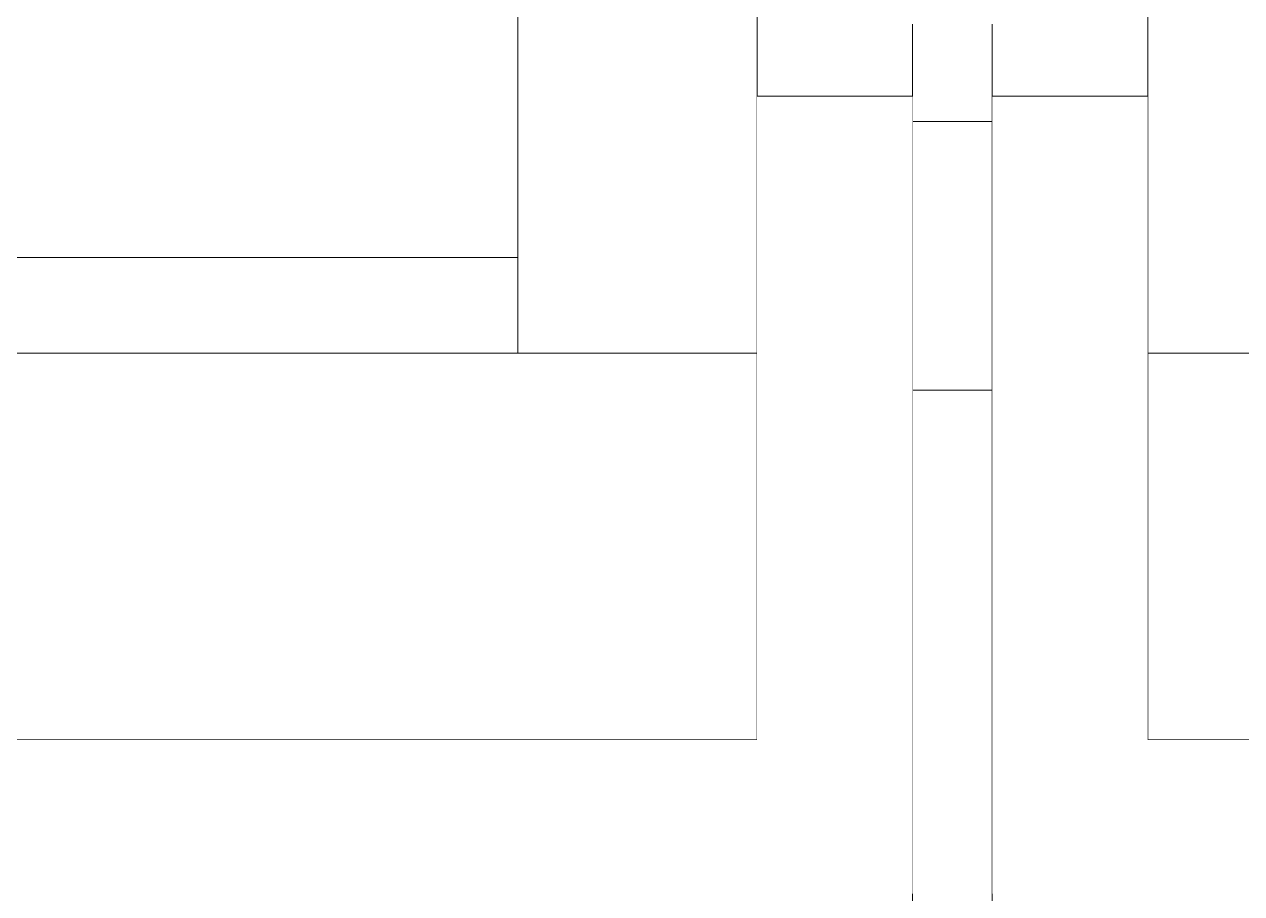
# Model space of a CAD drawing. Header units: millimetres. Extents: x -46169 to 237885, y -84465 to 18123.
# Drawn here: x 232374 to 232526.7, y -80715.1 to -80606.1 of the extents above; entities that cross this region are included whole.
import ezdxf

# ---------------------------------------------------------------- set-up
doc = ezdxf.new("R2010")
doc.units = ezdxf.units.MM
doc.header["$MEASUREMENT"] = 0
doc.linetypes.add('Wipeout_Contour', pattern=[1000, 0, -1000])
doc.layers.add('New_A-20-M_Floor_Slab', color=7, linetype='Continuous')
doc.layers.add('New_A-35-M_FFE_Fixed', color=7, linetype='Continuous')
for name, color, linetype, lineweight in [('New_A-20-M_Floor_Slab_Pen_No__89', 8, 'Continuous', 20), ('New_A-35-M_FFE_Fixed_Pen_No__1', 7, 'Continuous', 13), ('New_A-35-M_FFE_Fixed_Pen_No__93', 8, 'Continuous', 13)]:
    doc.layers.add(name, color=color, linetype=linetype, lineweight=lineweight)

# ---------------------------------------------------------------- blocks, each defined once
blk = doc.blocks.new('Section Elem_266_4', base_point=(208268.76, -84332.61))
at = {"color": 254, "linetype": 'Wipeout_Contour', "lineweight": 0, "ltscale": 43042086.18620662}
blk.add_wipeout([(222238.62, -80784.11), (222303.32, -80784.11), (222303.32, -80953.11), (233391.17, -80953.11), (233391.17, -80952.86), (233326.46, -80952.86), (233326.46, -80783.86), (233391.17, -80783.86), (233391.17, -80715.11), (233320.44, -80715.11), (233320.44, -80952.36), (233285.44, -80952.36), (233285.44, -80942.36), (233310.44, -80942.36), (233310.44, -80715.11), (233045.44, -80715.11), (233045.44, -80952.36), (233010.44, -80952.36), (233010.44, -80942.36), (233035.44, -80942.36), (233035.44, -80715.11), (232495.44, -80715.11), (232495.44, -80942.36), (232520.94, -80942.36), (232520.94, -80952.36), (232459.94, -80952.36), (232459.94, -80942.36), (232485.44, -80942.36), (232485.44, -80715.11), (231945.44, -80715.11), (231945.44, -80942.36), (231970.44, -80942.36), (231970.44, -80952.36), (231909.94, -80952.36), (231909.94, -80942.36), (231935.44, -80942.36), (231935.44, -80715.11), (231395.44, -80715.11), (231395.44, -80942.36), (231420.44, -80942.36), (231420.44, -80952.36), (231359.94, -80952.36), (231359.94, -80942.36), (231385.44, -80942.36), (231385.44, -80715.11), (230845.44, -80715.11), (230845.44, -80942.36), (230870.44, -80942.36), (230870.44, -80952.36), (230809.94, -80952.36), (230809.94, -80942.36), (230835.44, -80942.36), (230835.44, -80715.11), (230295.44, -80715.11), (230295.44, -80942.36), (230320.44, -80942.36), (230320.44, -80952.36), (230259.94, -80952.36), (230259.94, -80942.36), (230285.44, -80942.36), (230285.44, -80715.11), (229745.44, -80715.11), (229745.44, -80942.36), (229770.44, -80942.36), (229770.44, -80952.36), (229710.44, -80952.36), (229710.44, -80942.36), (229735.44, -80942.36), (229735.44, -80715.11), (229195.44, -80715.11), (229195.44, -80942.36), (229220.94, -80942.36), (229220.94, -80952.36), (229159.94, -80952.36), (229159.94, -80942.36), (229185.44, -80942.36), (229185.44, -80715.11), (228645.44, -80715.11), (228645.44, -80942.36), (228670.44, -80942.36), (228670.44, -80952.36), (228610.44, -80952.36), (228610.44, -80942.36), (228635.44, -80942.36), (228635.44, -80715.11), (228095.44, -80715.11), (228095.44, -80942.36), (228120.94, -80942.36), (228120.94, -80952.36), (228059.94, -80952.36), (228059.94, -80942.36), (228085.44, -80942.36), (228085.44, -80715.11), (227545.44, -80715.11), (227545.44, -80942.36), (227570.44, -80942.36), (227570.44, -80952.36), (227510.44, -80952.36), (227510.44, -80942.36), (227535.44, -80942.36), (227535.44, -80715.11), (226995.44, -80715.11), (226995.44, -80942.36), (227020.94, -80942.36), (227020.94, -80952.36), (226959.94, -80952.36), (226959.94, -80942.36), (226985.44, -80942.36), (226985.44, -80715.11), (226445.44, -80715.11), (226445.44, -80942.36), (226470.44, -80942.36), (226470.44, -80952.36), (226409.94, -80952.36), (226409.94, -80942.36), (226435.44, -80942.36), (226435.44, -80715.11), (225895.44, -80715.11), (225895.44, -80942.36), (225920.44, -80942.36), (225920.44, -80952.36), (225860.44, -80952.36), (225860.44, -80942.36), (225885.44, -80942.36), (225885.44, -80715.11), (225345.44, -80715.11), (225345.44, -80942.36), (225370.94, -80942.36), (225370.94, -80952.36), (225309.94, -80952.36), (225309.94, -80942.36), (225335.44, -80942.36), (225335.44, -80715.11), (224795.44, -80715.11), (224795.44, -80942.36), (224820.44, -80942.36), (224820.44, -80952.36), (224760.44, -80952.36), (224760.44, -80942.36), (224785.44, -80942.36), (224785.44, -80715.11), (224245.44, -80715.11), (224245.44, -80942.36), (224270.94, -80942.36), (224270.94, -80952.36), (224209.94, -80952.36), (224209.94, -80942.36), (224235.44, -80942.36), (224235.44, -80715.11), (223695.44, -80715.11), (223695.44, -80942.36), (223720.44, -80942.36), (223720.44, -80952.36), (223660.44, -80952.36), (223660.44, -80942.36), (223685.44, -80942.36), (223685.44, -80715.11), (223145.44, -80715.11), (223145.44, -80942.36), (223170.94, -80942.36), (223170.94, -80952.36), (223109.94, -80952.36), (223109.94, -80942.36), (223135.44, -80942.36), (223135.44, -80715.11), (222595.44, -80715.11), (222595.44, -80942.36), (222620.44, -80942.36), (222620.44, -80952.36), (222585.44, -80952.36), (222585.44, -80715.11), (222320.44, -80715.11), (222320.44, -80942.36), (222345.44, -80942.36), (222345.44, -80952.36), (222310.44, -80952.36), (222310.44, -80715.11), (222238.62, -80715.11)], dxfattribs=at).dxf.layer = 'New_A-20-M_Floor_Slab'
blk = doc.blocks.new('Section Elem_269_4', base_point=(208268.76, -84332.61))
at = {"color": 254, "linetype": 'Wipeout_Contour', "lineweight": 0, "ltscale": 3936696.176964242}
blk.add_wipeout([(232465.94, -80520.4), (232465.94, -80549.04), (232471.94, -80549.04), (232471.94, -80601.62), (232465.94, -80601.62), (232465.94, -80615.11), (232485.44, -80615.11), (232485.44, -80599.29), (232482.44, -80599.29), (232482.44, -80601.65), (232472.75, -80601.65), (232472.75, -80549.01), (232482.44, -80549.01), (232482.44, -80551.38), (232485.44, -80551.38), (232485.44, -80520.4)], dxfattribs=at).dxf.layer = 'New_A-20-M_Floor_Slab'
at = {"color": 254, "linetype": 'Wipeout_Contour', "lineweight": 0, "ltscale": 3937117.722611924}
blk.add_wipeout([(232495.44, -80599.29), (232495.44, -80615.11), (232514.94, -80615.11), (232514.94, -80601.62), (232508.94, -80601.62), (232508.94, -80549.04), (232514.94, -80549.04), (232514.94, -80520.4), (232495.44, -80520.4), (232495.44, -80551.38), (232498.44, -80551.38), (232498.44, -80549.01), (232508.12, -80549.01), (232508.12, -80601.65), (232498.44, -80601.65), (232498.44, -80599.29)], dxfattribs=at).dxf.layer = 'New_A-20-M_Floor_Slab'
blk = doc.blocks.new('Section Elem_273_4', base_point=(208268.76, -84332.61))
at = {"layer": 'New_A-35-M_FFE_Fixed_Pen_No__93', "linetype": 'Continuous'}
for p, q in [((232485.44, -80618.27), (232485.44, -80618.27)), ((232485.44, -80651.97), (232485.44, -80651.97))]:
    blk.add_line(p, q, dxfattribs=at)
at = {"color": 254, "linetype": 'Wipeout_Contour', "lineweight": 0, "ltscale": 984378.459856}
blk.add_wipeout([(232514.94, -80503.33), (232514.94, -80647.33), (232544.94, -80647.33), (232544.94, -80503.33)], dxfattribs=at).dxf.layer = 'New_A-35-M_FFE_Fixed'
at = {"color": 254, "linetype": 'Wipeout_Contour', "lineweight": 0, "ltscale": 984270.319014}
blk.add_wipeout([(232485.44, -80606.1), (232485.44, -80607.43), (232495.44, -80607.43), (232495.44, -80606.1)], dxfattribs=at).dxf.layer = 'New_A-35-M_FFE_Fixed'
at = {"color": 254, "linetype": 'Wipeout_Contour', "lineweight": 0, "ltscale": 1478075.706794569}
blk.add_wipeout([(233015.94, -80647.33), (232985.94, -80647.33), (232544.94, -80647.33), (232514.94, -80647.33), (232514.94, -80695.83), (233015.94, -80695.83)], dxfattribs=at).dxf.layer = 'New_A-35-M_FFE_Fixed'
at = {"layer": 'New_A-35-M_FFE_Fixed_Pen_No__93', "linetype": 'Continuous'}
for p, q in [((232514.94, -80647.33), (232514.94, -80503.33)), ((232544.94, -80647.33), (232514.94, -80647.33)), ((232514.94, -80695.83), (232514.94, -80647.33)), ((232514.94, -80695.83), (233015.94, -80695.83))]:
    blk.add_line(p, q, dxfattribs=at)
blk = doc.blocks.new('Section Elem_281_4', base_point=(208268.76, -84332.61))
at = {"color": 254, "linetype": 'Wipeout_Contour', "lineweight": 0, "ltscale": 984079.883565}
blk.add_wipeout([(232465.94, -80503.33), (232435.94, -80503.33), (232435.94, -80647.33), (232465.94, -80647.33)], dxfattribs=at).dxf.layer = 'New_A-35-M_FFE_Fixed'
at = {"color": 254, "linetype": 'Wipeout_Contour', "lineweight": 0, "ltscale": 984271.524183}
blk.add_wipeout([(232485.44, -80607.43), (232485.44, -80607.94), (232495.44, -80607.94), (232495.44, -80607.43)], dxfattribs=at).dxf.layer = 'New_A-35-M_FFE_Fixed'
at = {"color": 254, "linetype": 'Wipeout_Contour', "lineweight": 0, "ltscale": 984275.384487}
blk.add_wipeout([(232495.44, -80611.52), (232495.44, -80609.75), (232485.44, -80609.75), (232485.44, -80611.52)], dxfattribs=at).dxf.layer = 'New_A-35-M_FFE_Fixed'
at = {"color": 254, "linetype": 'Wipeout_Contour', "lineweight": 0, "ltscale": 984284.32193}
blk.add_wipeout([(232485.44, -80618.27), (232495.44, -80618.27), (232495.44, -80616.64), (232485.44, -80616.64)], dxfattribs=at).dxf.layer = 'New_A-35-M_FFE_Fixed'
at = {"color": 254, "linetype": 'Wipeout_Contour', "lineweight": 0, "ltscale": 984318.303385}
blk.add_wipeout([(232495.44, -80646.23), (232495.44, -80640.54), (232485.44, -80640.54), (232485.44, -80646.23)], dxfattribs=at).dxf.layer = 'New_A-35-M_FFE_Fixed'
at = {"color": 254, "linetype": 'Wipeout_Contour', "lineweight": 0, "ltscale": 984273.040611}
blk.add_wipeout([(232485.44, -80609.75), (232495.44, -80609.75), (232495.44, -80607.94), (232485.44, -80607.94)], dxfattribs=at).dxf.layer = 'New_A-35-M_FFE_Fixed'
at = {"color": 254, "linetype": 'Wipeout_Contour', "lineweight": 0, "ltscale": 984282.153333}
blk.add_wipeout([(232495.44, -80616.64), (232495.44, -80614.96), (232485.44, -80614.96), (232485.44, -80616.64)], dxfattribs=at).dxf.layer = 'New_A-35-M_FFE_Fixed'
at = {"color": 254, "linetype": 'Wipeout_Contour', "lineweight": 0, "ltscale": 984286.39888}
blk.add_wipeout([(232495.44, -80619.81), (232495.44, -80618.27), (232485.44, -80618.27), (232485.44, -80619.81)], dxfattribs=at).dxf.layer = 'New_A-35-M_FFE_Fixed'
at = {"color": 254, "linetype": 'Wipeout_Contour', "lineweight": 0, "ltscale": 984311.024487}
blk.add_wipeout([(232495.44, -80640.54), (232495.44, -80635.12), (232485.44, -80635.12), (232485.44, -80640.54)], dxfattribs=at).dxf.layer = 'New_A-35-M_FFE_Fixed'
at = {"color": 254, "linetype": 'Wipeout_Contour', "lineweight": 0, "ltscale": 984325.796667}
blk.add_wipeout([(232495.44, -80651.97), (232495.44, -80646.23), (232485.44, -80646.23), (232485.44, -80651.97)], dxfattribs=at).dxf.layer = 'New_A-35-M_FFE_Fixed'
at = {"color": 254, "linetype": 'Wipeout_Contour', "lineweight": 0, "ltscale": 1474958.02536879}
blk.add_wipeout([(231964.94, -80647.33), (231964.94, -80695.83), (232465.94, -80695.83), (232465.94, -80647.33), (232435.94, -80647.33), (231994.94, -80647.33)], dxfattribs=at).dxf.layer = 'New_A-35-M_FFE_Fixed'
at = {"layer": 'New_A-35-M_FFE_Fixed_Pen_No__1', "linetype": 'Continuous'}
for p, q in [((232465.94, -80647.33), (232465.94, -80503.33)), ((232485.44, -80607.94), (232485.44, -80606.1)), ((232495.44, -80607.94), (232495.44, -80606.1)), ((232485.44, -80609.75), (232485.44, -80607.94)), ((232495.44, -80609.75), (232495.44, -80607.94)), ((232485.44, -80618.27), (232485.44, -80616.64)), ((232495.44, -80618.27), (232495.44, -80616.64)), ((232495.44, -80618.27), (232485.44, -80618.27)), ((232485.44, -80646.23), (232485.44, -80640.54)), ((232495.44, -80646.23), (232495.44, -80640.54)), ((232465.94, -80695.83), (232465.94, -80647.33)), ((232465.94, -80695.83), (231964.94, -80695.83))]:
    blk.add_line(p, q, dxfattribs=at)
at = {"color": 254, "linetype": 'Wipeout_Contour', "lineweight": 0, "ltscale": 984279.940876}
blk.add_wipeout([(232495.44, -80613.26), (232485.44, -80613.26), (232485.44, -80614.96), (232495.44, -80614.96)], dxfattribs=at).dxf.layer = 'New_A-35-M_FFE_Fixed'
at = {"color": 254, "linetype": 'Wipeout_Contour', "lineweight": 0, "ltscale": 984304.22738}
blk.add_wipeout([(232495.44, -80635.12), (232495.44, -80630.17), (232485.44, -80630.17), (232485.44, -80635.12)], dxfattribs=at).dxf.layer = 'New_A-35-M_FFE_Fixed'
at = {"color": 254, "linetype": 'Wipeout_Contour', "lineweight": 0, "ltscale": 983276.466535}
blk.add_wipeout([(231994.94, -80647.33), (232435.94, -80647.33), (232435.94, -80635.33), (231994.94, -80635.33)], dxfattribs=at).dxf.layer = 'New_A-35-M_FFE_Fixed'
at = {"color": 254, "linetype": 'Wipeout_Contour', "lineweight": 0, "ltscale": 984482.2782}
blk.add_wipeout([(232495.44, -80651.97), (232485.44, -80651.97), (232485.44, -80884.65), (232495.44, -80884.65)], dxfattribs=at).dxf.layer = 'New_A-35-M_FFE_Fixed'
at = {"layer": 'New_A-35-M_FFE_Fixed_Pen_No__1', "linetype": 'Continuous'}
for p, q in [((232485.44, -80616.64), (232485.44, -80614.96)), ((232495.44, -80616.64), (232495.44, -80614.96)), ((232485.44, -80640.54), (232485.44, -80635.12)), ((232495.44, -80640.54), (232495.44, -80635.12)), ((232485.44, -80651.97), (232485.44, -80646.23)), ((232495.44, -80651.97), (232495.44, -80646.23)), ((232435.94, -80647.33), (231994.94, -80647.33)), ((232435.94, -80647.33), (232465.94, -80647.33)), ((232495.44, -80651.97), (232485.44, -80651.97)), ((232485.44, -80884.65), (232485.44, -80651.97)), ((232495.44, -80884.65), (232495.44, -80651.97))]:
    blk.add_line(p, q, dxfattribs=at)
at = {"color": 254, "linetype": 'Wipeout_Contour', "lineweight": 0, "ltscale": 983182.0568}
blk.add_wipeout([(231994.94, -80635.33), (232435.94, -80635.33), (232435.94, -80503.33), (231994.94, -80503.33)], dxfattribs=at).dxf.layer = 'New_A-35-M_FFE_Fixed'
at = {"color": 254, "linetype": 'Wipeout_Contour', "lineweight": 0, "ltscale": 984277.684584}
blk.add_wipeout([(232495.44, -80611.52), (232485.44, -80611.52), (232485.44, -80613.26), (232495.44, -80613.26)], dxfattribs=at).dxf.layer = 'New_A-35-M_FFE_Fixed'
at = {"color": 254, "linetype": 'Wipeout_Contour', "lineweight": 0, "ltscale": 984298.161726}
blk.add_wipeout([(232485.44, -80630.17), (232495.44, -80630.17), (232495.44, -80625.86), (232485.44, -80625.86)], dxfattribs=at).dxf.layer = 'New_A-35-M_FFE_Fixed'
at = {"layer": 'New_A-35-M_FFE_Fixed_Pen_No__1', "linetype": 'Continuous'}
for p, q in [((232435.94, -80647.33), (232435.94, -80503.33)), ((232485.44, -80611.52), (232485.44, -80609.75)), ((232495.44, -80611.52), (232495.44, -80609.75)), ((232485.44, -80613.26), (232485.44, -80611.52)), ((232495.44, -80613.26), (232495.44, -80611.52)), ((232485.44, -80614.96), (232485.44, -80613.26)), ((232495.44, -80614.96), (232495.44, -80613.26)), ((232485.44, -80635.12), (232485.44, -80630.17)), ((232495.44, -80635.12), (232495.44, -80630.17)), ((232435.94, -80635.33), (231994.94, -80635.33))]:
    blk.add_line(p, q, dxfattribs=at)
at = {"color": 254, "linetype": 'Wipeout_Contour', "lineweight": 0, "ltscale": 984293.050289}
blk.add_wipeout([(232485.44, -80625.86), (232495.44, -80625.86), (232495.44, -80622.37), (232485.44, -80622.37)], dxfattribs=at).dxf.layer = 'New_A-35-M_FFE_Fixed'
at = {"layer": 'New_A-35-M_FFE_Fixed_Pen_No__1', "linetype": 'Continuous'}
for p, q in [((232485.44, -80630.17), (232485.44, -80625.86)), ((232495.44, -80630.17), (232495.44, -80625.86))]:
    blk.add_line(p, q, dxfattribs=at)
at = {"color": 254, "linetype": 'Wipeout_Contour', "lineweight": 0, "ltscale": 984289.080758}
blk.add_wipeout([(232495.44, -80622.37), (232495.44, -80619.81), (232485.44, -80619.81), (232485.44, -80622.37)], dxfattribs=at).dxf.layer = 'New_A-35-M_FFE_Fixed'
at = {"layer": 'New_A-35-M_FFE_Fixed_Pen_No__1', "linetype": 'Continuous'}
for p, q in [((232485.44, -80619.81), (232485.44, -80618.27)), ((232495.44, -80619.81), (232495.44, -80618.27)), ((232485.44, -80622.37), (232485.44, -80619.81)), ((232495.44, -80622.37), (232495.44, -80619.81)), ((232485.44, -80625.86), (232485.44, -80622.37)), ((232495.44, -80625.86), (232495.44, -80622.37))]:
    blk.add_line(p, q, dxfattribs=at)
blk = doc.blocks.new('Section Elem_320_4', base_point=(208268.76, -84332.61))
at = {"color": 254, "linetype": 'Wipeout_Contour', "lineweight": 0, "ltscale": 1966602.62148774}
blk.add_wipeout([(231964.94, -80615.11), (231945.44, -80615.11), (231945.44, -80715.11), (232485.44, -80715.11), (232485.44, -80615.11), (232465.94, -80615.11), (232465.94, -80695.83), (231964.94, -80695.83)], dxfattribs=at).dxf.layer = 'New_A-20-M_Floor_Slab'
at = {"color": 254, "linetype": 'Wipeout_Contour', "lineweight": 0, "ltscale": 1970759.547486482}
blk.add_wipeout([(232495.44, -80615.11), (232495.44, -80715.11), (233035.44, -80715.11), (233035.44, -80615.11), (233015.94, -80615.11), (233015.94, -80695.83), (232514.94, -80695.83), (232514.94, -80615.11)], dxfattribs=at).dxf.layer = 'New_A-20-M_Floor_Slab'
at = {"layer": 'New_A-20-M_Floor_Slab_Pen_No__89', "linetype": 'Continuous'}
for p, q in [((232485.44, -80615.11), (232465.94, -80615.11)), ((232514.94, -80615.11), (232495.44, -80615.11))]:
    blk.add_line(p, q, dxfattribs=at)

msp = doc.modelspace()

# ---------------------------------------------------------------- block references
at = {"layer": 'New_A-20-M_Floor_Slab'}
for name in ['Section Elem_269_4', 'Section Elem_266_4']:
    msp.add_blockref(name, (208268.76, -84332.61), dxfattribs=at)

# ---------------------------------------------------------------- next in the draw order: block references
at = {"layer": 'New_A-35-M_FFE_Fixed'}
msp.add_blockref('Section Elem_273_4', (208268.76, -84332.61), dxfattribs=at)

# ---------------------------------------------------------------- next in the draw order: block references
msp.add_blockref('Section Elem_281_4', (208268.76, -84332.61), dxfattribs=at)

# ---------------------------------------------------------------- next in the draw order: block references
at = {"layer": 'New_A-20-M_Floor_Slab'}
msp.add_blockref('Section Elem_320_4', (208268.76, -84332.61), dxfattribs=at)

doc.saveas('drawing.dxf')
